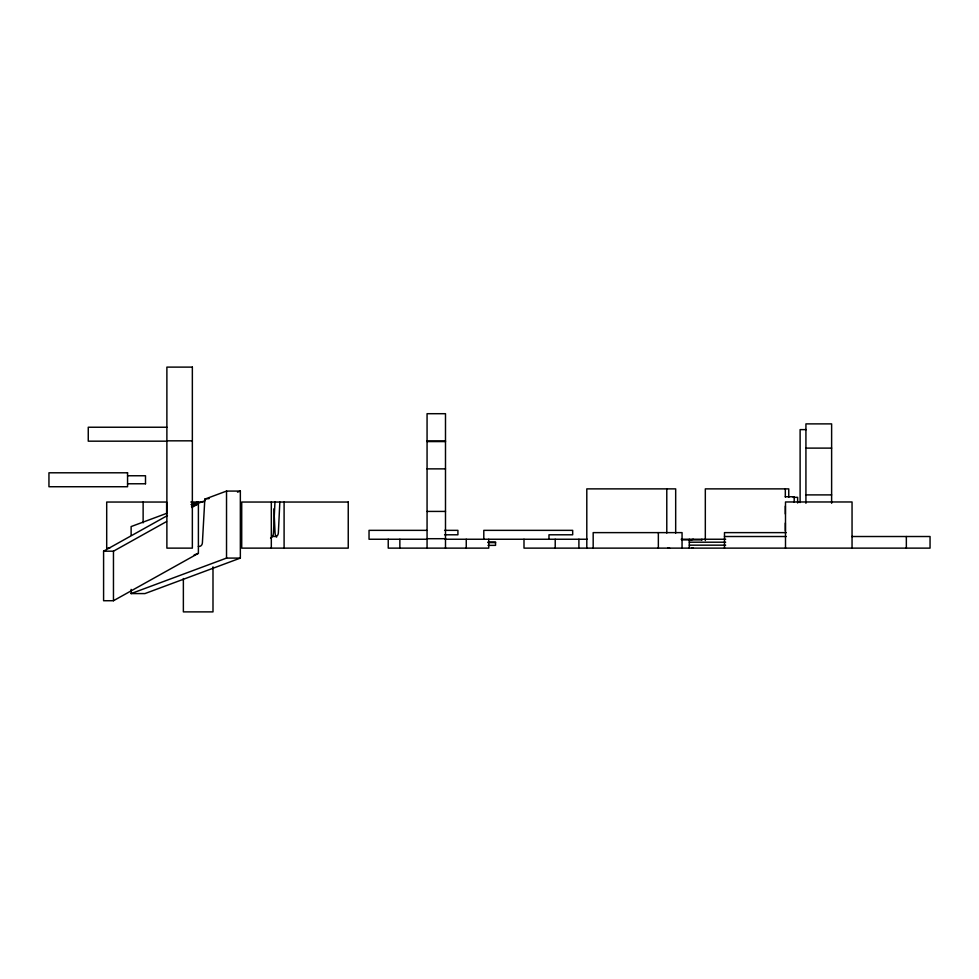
<?xml version="1.0" encoding="UTF-8"?>
<svg xmlns="http://www.w3.org/2000/svg" width="979" height="979" viewBox="0 0 979 979"><rect width="100%" height="100%" fill="white"/><g stroke="black" fill="none" stroke-linecap="round" stroke-linejoin="round"><path stroke-width="1.47" d="M274.952 502.043L273.459 533.017A5.617 3.965 -90 0 1 270.547 538.058M279.835 502.043L278.354 532.894A3.83 2.704 -90 0 1 275.65 536.468L272.407 536.468A3.83 2.704 -90 0 1 271.685 536.333M197.587 504.466L197.721 502.031L191.309 504.418M131.125 589.395L131.125 593.58L144.941 593.58L240.344 558.091L240.344 491.079L226.528 491.079L204.819 499.155L202.396 542.843A3.83 3.121 -90 0 1 199.275 546.404L198.345 546.404M191.468 506.119L197.721 502.031M191.884 506.216L198.394 503.793L198.394 553.331L113.466 600.727L103.59 600.727L103.59 551.189L167.446 515.554M103.59 551.189L113.466 551.189L166.552 521.562M191.762 507.501L198.394 503.793M166.344 513.473L131.125 526.567L131.125 534.95M196.938 503.732L205.015 500.722M237.493 492.143L240.344 491.079M194.16 554.909L198.394 553.331M131.125 593.58L226.528 558.091L240.344 558.091M693.328 539.245L690.978 539.918M204.819 499.155L206.128 498.972M207.426 498.8L209.151 498.568M166.883 427.236L88.257 427.236L88.257 441.174L166.883 441.174M806.231 429.622L800.112 429.622L800.112 502.545M166.883 440.831L192.349 440.831M427.064 440.991L445.494 440.991M427.064 441.578L445.494 441.578M805.925 448.113L831.624 448.113M427.064 468.868L445.494 468.868M127.564 475.757L145.504 475.757L145.504 483.761M127.564 483.773L145.504 483.773M805.925 494.897L831.624 494.897M785.317 496.745L794.202 496.745L794.202 502.264M793.198 497.344L797.64 497.344L797.64 502.986M190.819 502.043L203.057 502.043M427.064 511.417L445.494 511.417M426.636 530.349L369.034 530.349L369.034 539.245L426.979 539.245M444.576 530.349L457.915 530.349L457.915 534.791L444.576 534.791M786.259 532.625L724.484 532.625L724.484 548.13M724.484 536.516L786.259 536.516M851.718 536.516L930.05 536.516L930.05 548.13L523.998 548.13L523.998 539.245M427.064 538.707L445.494 538.707M445.053 539.245L587.265 539.245M681.176 539.245L725.659 539.245M681.922 539.87L701.87 539.87M488.007 541.999L495.545 541.999L495.545 545.364L488.007 545.364M689.314 542.207L725.659 542.207M488.007 542.611L495.545 542.611M689.314 545.168L725.659 545.168M109.734 548.13L106.699 548.13L106.699 502.043L166.626 502.043L166.626 513.938M191.272 504.601L193.01 504.674M691.761 547.726L693.328 548.13M668.057 547.726L669.624 548.13M273.912 508.811L275.075 533.017A5.617 3.965 -90 0 0 276.616 537.104M906.346 536.516L906.346 548.13M852.048 548.13L852.048 501.97L785.501 501.97L785.501 548.13M831.624 503.279L831.624 423.883L805.925 423.883L805.925 503.279M788.756 497.344L788.756 488.876L705.321 488.876L705.321 540.53M785.317 488.876L785.317 497.026M785.317 506.119L785.317 513.951M785.317 523.043L785.317 530.887M701.87 539.245L701.87 539.918M689.314 539.245L689.314 548.13M682.057 548.13L682.057 532.625L593.176 532.625L593.176 548.13M675.681 533.114L675.681 488.876L586.8 488.876L586.8 548.13M666.785 488.876L666.785 533.053M658.353 532.625L658.353 548.13M578.907 539.245L578.907 548.13M555.215 539.245L555.215 548.13M548.974 539.245L548.974 534.791L572.678 534.791L572.678 530.349L483.797 530.349L483.797 539.245M488.741 539.245L488.741 548.13L388.235 548.13L388.235 539.245M466.249 539.245L466.249 548.13M445.494 548.13L445.494 413.701L427.064 413.701L427.064 548.13M399.86 539.245L399.86 548.13M284.094 502.043L284.094 548.13M271.318 502.043L271.318 548.13M226.528 491.079L226.528 558.091M212.994 566.853L212.994 611.887L183.367 611.887L183.367 578.54M143.13 502.043L143.13 522.859M113.466 551.189L113.466 600.727M192.349 367.113L166.883 367.113L166.883 548.13L192.349 548.13L192.349 367.113M127.564 472.796L48.95 472.796L48.95 486.734L127.564 486.734L127.564 472.796M348.243 502.043L241.715 502.043L241.715 548.13L348.243 548.13L348.243 502.043"/></g></svg>
